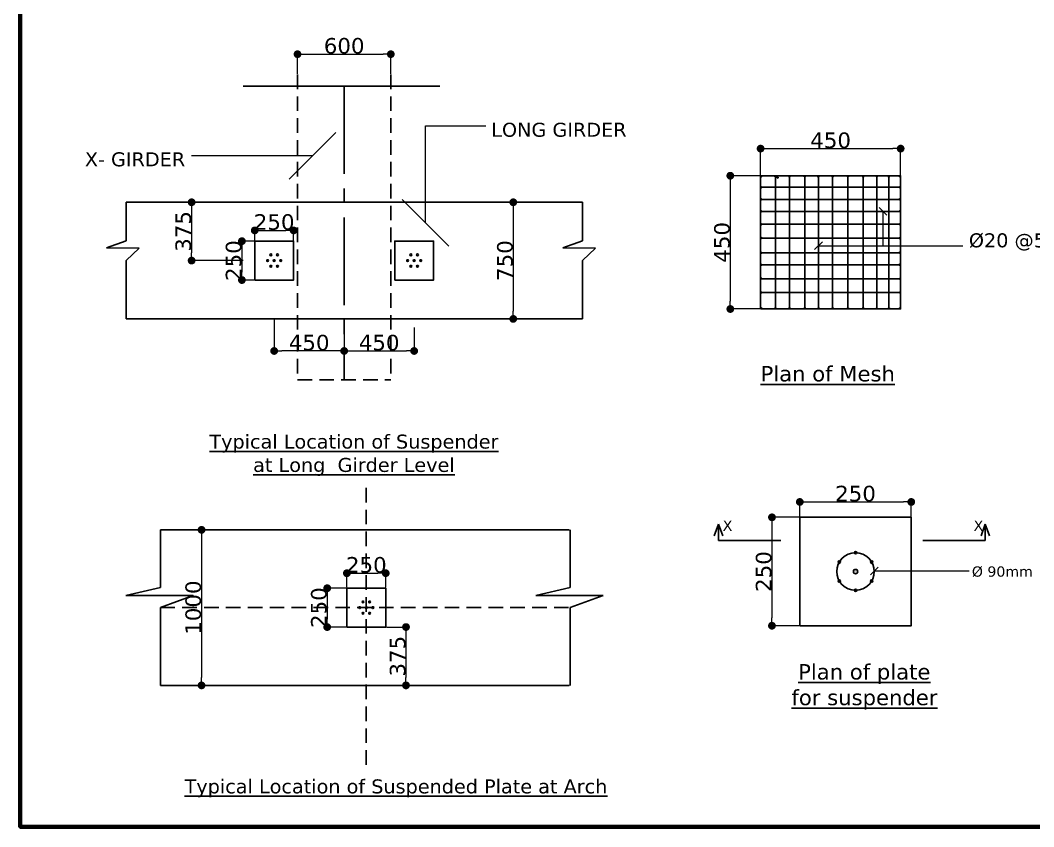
# Model space of a CAD drawing. Header units: millimetres. Extents: x 1231188 to 3899118, y -5478610 to -489530.
# Drawn here: x 2712383 to 2718900, y -2850414 to -2845229 of the extents above; entities that cross this region are included whole.
import ezdxf

# ---------------------------------------------------------------- set-up
doc = ezdxf.new("R2010")
doc.units = ezdxf.units.MM
doc.header["$LTSCALE"] = 25
doc.header["$MEASUREMENT"] = 0
doc.header["$PDMODE"] = 3
doc.linetypes.add('CENTER2', pattern=[1.125, 0.75, -0.125, 0.125, -0.125])
doc.linetypes.add('DASHED2', pattern=[0.375, 0.25, -0.125])
doc.layers.get('0').update_dxf_attribs({"lineweight": 13})
doc.layers.get('Defpoints').update_dxf_attribs({"color": 230, "lineweight": 9})
doc.layers.add('Boundary', color=241, linetype='Continuous', lineweight=80)
doc.styles.add('swis lt cn bt', font='verdana.ttf')
doc.dimstyles.new('meter', dxfattribs={"dimtxt": 150, "dimasz": 5, "dimexe": 3, "dimexo": 4, "dimgap": 1, "dimtad": 1, "dimdec": 0, "dimzin": 0, "dimdsep": 46, "dimtxsty": 'swis lt cn bt', "dimblk": 'OBLIQUE', "dimcen": 3, "dimdle": 3, "dimclrd": 8, "dimclre": 8, "dimclrt": 7, "dimadec": 0, "dimazin": 0, "dimtfac": 1, "dimtdec": 0, "dimtofl": 0, "dimtmove": 1, "dimatfit": 2, "dimldrblk": 'OBLIQUE', "dimfxl": 1, "dimtolj": 1, "dimtzin": 0, "dimlwd": 9, "dimlwe": 9, "dimarcsym": 0})

# ---------------------------------------------------------------- blocks, each defined once
blk = doc.blocks.new('_Dot')
at = {"color": 0, "lineweight": -2}
blk.add_line((-0.5, 0), (-1, 0), dxfattribs=at)
at = {"color": 0, "const_width": 0.5}
blk.add_lwpolyline([(-0.25, 0, 1), (0.25, 0, 1)], format="xyb", close=True, dxfattribs=at)
blk = doc.blocks.new('*D846')
at = {"color": 5, "linetype": 'DASHED2', "lineweight": 9, "ltscale": 100, "transparency": 16777216}
for p, q in [((2713815.7, -2846399.4), (2713482.2, -2846399.4)), ((2713815.7, -2846774.4), (2713482.2, -2846774.4))]:
    blk.add_line(p, q, dxfattribs=at)
at = {"color": 8, "lineweight": 9, "ltscale": 100, "transparency": 16777216}
blk.add_line((2713485.2, -2846449.4), (2713485.2, -2846724.4), dxfattribs=at)
at = {"layer": 'Defpoints', "color": 0, "lineweight": -2, "ltscale": 100, "transparency": 16777216}
for p in [(2713819.7, -2846399.4), (2713485.2, -2846774.4), (2713819.7, -2846774.4)]:
    blk.add_point(p, dxfattribs=at)
at = {"color": 8, "lineweight": 9, "ltscale": 100, "transparency": 16777216, "xscale": 50, "yscale": 50, "zscale": 50}
for p, rotation in [((2713485.2, -2846399.4), 90), ((2713485.2, -2846774.4), 270)]:
    blk.add_blockref('_Dot', p, dxfattribs=dict(at, rotation=rotation))
at = {"color": 7, "lineweight": -2, "ltscale": 100, "transparency": 16777216, "insert": (2713432.1, -2846586.9), "char_height": 100, "attachment_point": 5, "rotation": 90, "style": 'swis lt cn bt'}
blk.add_mtext('\\A1;375', dxfattribs=at)
blk = doc.blocks.new('_Oblique')
at = {"color": 0, "linetype": 'ByBlock', "lineweight": -2}
blk.add_line((-0.5, -0.5), (0.5, 0.5), dxfattribs=at)
blk = doc.blocks.new('*D862')
at = {"color": 5, "linetype": 'DASHED2', "lineweight": 9, "ltscale": 100, "transparency": 16777216}
for p, q in [((2713891, -2846645.4), (2713891, -2846577.3)), ((2714141, -2846645.4), (2714141, -2846577.3))]:
    blk.add_line(p, q, dxfattribs=at)
at = {"color": 8, "lineweight": 9, "ltscale": 100, "transparency": 16777216}
blk.add_line((2713941, -2846580.3), (2714091, -2846580.3), dxfattribs=at)
at = {"layer": 'Defpoints', "color": 0, "lineweight": -2, "ltscale": 100, "transparency": 16777216}
for p in [(2714141, -2846580.3), (2713891, -2846649.4), (2714141, -2846649.4)]:
    blk.add_point(p, dxfattribs=at)
at = {"color": 8, "lineweight": 9, "ltscale": 100, "transparency": 16777216, "xscale": 50, "yscale": 50, "zscale": 50, "rotation": 180}
blk.add_blockref('_Dot', (2713891, -2846580.3), dxfattribs=at)
at = {"color": 8, "lineweight": 9, "ltscale": 100, "transparency": 16777216, "xscale": 50, "yscale": 50, "zscale": 50}
blk.add_blockref('_Dot', (2714141, -2846580.3), dxfattribs=at)
at = {"color": 7, "lineweight": -2, "ltscale": 100, "transparency": 16777216, "insert": (2714016, -2846527.2), "char_height": 100, "attachment_point": 5, "style": 'swis lt cn bt'}
blk.add_mtext('\\A1;250', dxfattribs=at)
blk = doc.blocks.new('*D863')
at = {"color": 5, "linetype": 'DASHED2', "lineweight": 9, "ltscale": 100, "transparency": 16777216}
for p, q in [((2713887, -2846649.4), (2713805.5, -2846649.4)), ((2713887, -2846899.4), (2713805.5, -2846899.4))]:
    blk.add_line(p, q, dxfattribs=at)
at = {"color": 8, "lineweight": 9, "ltscale": 100, "transparency": 16777216}
blk.add_line((2713808.5, -2846699.4), (2713808.5, -2846849.4), dxfattribs=at)
at = {"layer": 'Defpoints', "color": 0, "lineweight": -2, "ltscale": 100, "transparency": 16777216}
for p in [(2713891, -2846649.4), (2713808.5, -2846899.4), (2713891, -2846899.4)]:
    blk.add_point(p, dxfattribs=at)
at = {"color": 8, "lineweight": 9, "ltscale": 100, "transparency": 16777216, "xscale": 50, "yscale": 50, "zscale": 50}
for p, rotation in [((2713808.5, -2846649.4), 90), ((2713808.5, -2846899.4), 270)]:
    blk.add_blockref('_Dot', p, dxfattribs=dict(at, rotation=rotation))
at = {"color": 7, "lineweight": -2, "ltscale": 100, "transparency": 16777216, "insert": (2713755.5, -2846774.4), "char_height": 100, "attachment_point": 5, "rotation": 90, "style": 'swis lt cn bt'}
blk.add_mtext('\\A1;250', dxfattribs=at)
blk = doc.blocks.new('*D864')
at = {"color": 5, "linetype": 'DASHED2', "lineweight": 9, "ltscale": 100, "transparency": 16777216}
for p, q in [((2714466, -2847205.6), (2714466, -2847358.6)), ((2714916, -2847205.6), (2714916, -2847358.6))]:
    blk.add_line(p, q, dxfattribs=at)
at = {"color": 8, "lineweight": 9, "ltscale": 100, "transparency": 16777216}
blk.add_line((2714516, -2847355.6), (2714866, -2847355.6), dxfattribs=at)
at = {"layer": 'Defpoints', "color": 0, "lineweight": -2, "ltscale": 100, "transparency": 16777216}
for p in [(2714466, -2847149.4), (2714916, -2847149.4), (2714916, -2847355.6)]:
    blk.add_point(p, dxfattribs=at)
at = {"color": 8, "lineweight": 9, "ltscale": 100, "transparency": 16777216, "xscale": 50, "yscale": 50, "zscale": 50, "rotation": 180}
blk.add_blockref('_Dot', (2714466, -2847355.6), dxfattribs=at)
at = {"color": 8, "lineweight": 9, "ltscale": 100, "transparency": 16777216, "xscale": 50, "yscale": 50, "zscale": 50}
blk.add_blockref('_Dot', (2714916, -2847355.6), dxfattribs=at)
at = {"color": 7, "lineweight": -2, "ltscale": 100, "transparency": 16777216, "insert": (2714691, -2847302.5), "char_height": 100, "attachment_point": 5, "style": 'swis lt cn bt'}
blk.add_mtext('\\A1;450', dxfattribs=at)
blk = doc.blocks.new('*D847')
at = {"color": 5, "linetype": 'DASHED2', "lineweight": 9, "ltscale": 100, "transparency": 16777216}
for p, q in [((2714166, -2845573.9), (2714166, -2845444.3)), ((2714766, -2845573.9), (2714766, -2845444.3))]:
    blk.add_line(p, q, dxfattribs=at)
at = {"color": 8, "lineweight": 9, "ltscale": 100, "transparency": 16777216}
blk.add_line((2714216, -2845447.3), (2714716, -2845447.3), dxfattribs=at)
at = {"layer": 'Defpoints', "color": 0, "lineweight": -2, "ltscale": 100, "transparency": 16777216}
for p in [(2714766, -2845447.3), (2714166, -2845577.9), (2714766, -2845577.9)]:
    blk.add_point(p, dxfattribs=at)
at = {"color": 8, "lineweight": 9, "ltscale": 100, "transparency": 16777216, "xscale": 50, "yscale": 50, "zscale": 50, "rotation": 180}
blk.add_blockref('_Dot', (2714166, -2845447.3), dxfattribs=at)
at = {"color": 8, "lineweight": 9, "ltscale": 100, "transparency": 16777216, "xscale": 50, "yscale": 50, "zscale": 50}
blk.add_blockref('_Dot', (2714766, -2845447.3), dxfattribs=at)
at = {"color": 7, "lineweight": -2, "ltscale": 100, "transparency": 16777216, "insert": (2714466, -2845394.3), "char_height": 100, "attachment_point": 5, "style": 'swis lt cn bt'}
blk.add_mtext('\\A1;600', dxfattribs=at)
blk = doc.blocks.new('*D865')
at = {"color": 5, "linetype": 'DASHED2', "lineweight": 9, "ltscale": 100, "transparency": 16777216}
for p, q in [((2715995.5, -2846399.4), (2715550.3, -2846399.4)), ((2715995.5, -2847149.4), (2715550.3, -2847149.4))]:
    blk.add_line(p, q, dxfattribs=at)
at = {"color": 8, "lineweight": 9, "ltscale": 100, "transparency": 16777216}
blk.add_line((2715553.3, -2846449.4), (2715553.3, -2847099.4), dxfattribs=at)
at = {"layer": 'Defpoints', "color": 0, "lineweight": -2, "ltscale": 100, "transparency": 16777216}
for p in [(2715999.5, -2846399.4), (2715553.3, -2847149.4), (2715999.5, -2847149.4)]:
    blk.add_point(p, dxfattribs=at)
at = {"color": 8, "lineweight": 9, "ltscale": 100, "transparency": 16777216, "xscale": 50, "yscale": 50, "zscale": 50}
for p, rotation in [((2715553.3, -2846399.4), 90), ((2715553.3, -2847149.4), 270)]:
    blk.add_blockref('_Dot', p, dxfattribs=dict(at, rotation=rotation))
at = {"color": 7, "lineweight": -2, "ltscale": 100, "transparency": 16777216, "insert": (2715500.2, -2846774.4), "char_height": 100, "attachment_point": 5, "rotation": 90, "style": 'swis lt cn bt'}
blk.add_mtext('\\A1;750', dxfattribs=at)
blk = doc.blocks.new('*D848')
at = {"color": 5, "linetype": 'DASHED2', "lineweight": 9, "ltscale": 100, "transparency": 16777216}
for p, q in [((2714016, -2847153.4), (2714016, -2847358.6)), ((2714466, -2847153.4), (2714466, -2847358.6))]:
    blk.add_line(p, q, dxfattribs=at)
at = {"color": 8, "lineweight": 9, "ltscale": 100, "transparency": 16777216}
blk.add_line((2714416, -2847355.6), (2714066, -2847355.6), dxfattribs=at)
at = {"layer": 'Defpoints', "color": 0, "lineweight": -2, "ltscale": 100, "transparency": 16777216}
for p in [(2714016, -2847149.4), (2714466, -2847149.4), (2714016, -2847355.6)]:
    blk.add_point(p, dxfattribs=at)
at = {"color": 8, "lineweight": 9, "ltscale": 100, "transparency": 16777216, "xscale": 50, "yscale": 50, "zscale": 50, "rotation": 180}
blk.add_blockref('_Dot', (2714016, -2847355.6), dxfattribs=at)
at = {"color": 8, "lineweight": 9, "ltscale": 100, "transparency": 16777216, "xscale": 50, "yscale": 50, "zscale": 50}
blk.add_blockref('_Dot', (2714466, -2847355.6), dxfattribs=at)
at = {"color": 7, "lineweight": -2, "ltscale": 100, "transparency": 16777216, "insert": (2714241, -2847302.5), "char_height": 100, "attachment_point": 5, "style": 'swis lt cn bt'}
blk.add_mtext('\\A1;450', dxfattribs=at)
blk = doc.blocks.new('*D866')
at = {"color": 5, "linetype": 'DASHED2', "lineweight": 9, "ltscale": 100, "transparency": 16777216}
for p, q in [((2714483.4, -2848876.6), (2714483.4, -2848781.4)), ((2714733.4, -2848876.6), (2714733.4, -2848781.4))]:
    blk.add_line(p, q, dxfattribs=at)
at = {"color": 8, "lineweight": 9, "ltscale": 100, "transparency": 16777216}
blk.add_line((2714533.4, -2848784.4), (2714683.4, -2848784.4), dxfattribs=at)
at = {"layer": 'Defpoints', "color": 0, "lineweight": -2, "ltscale": 100, "transparency": 16777216}
for p in [(2714733.4, -2848784.4), (2714483.4, -2848880.6), (2714733.4, -2848880.6)]:
    blk.add_point(p, dxfattribs=at)
at = {"color": 8, "lineweight": 9, "ltscale": 100, "transparency": 16777216, "xscale": 50, "yscale": 50, "zscale": 50, "rotation": 180}
blk.add_blockref('_Dot', (2714483.4, -2848784.4), dxfattribs=at)
at = {"color": 8, "lineweight": 9, "ltscale": 100, "transparency": 16777216, "xscale": 50, "yscale": 50, "zscale": 50}
blk.add_blockref('_Dot', (2714733.4, -2848784.4), dxfattribs=at)
at = {"color": 7, "lineweight": -2, "ltscale": 100, "transparency": 16777216, "insert": (2714608.4, -2848731.4), "char_height": 100, "attachment_point": 5, "style": 'swis lt cn bt'}
blk.add_mtext('\\A1;250', dxfattribs=at)
blk = doc.blocks.new('*D867')
at = {"color": 5, "linetype": 'DASHED2', "lineweight": 9, "ltscale": 100, "transparency": 16777216}
for p, q in [((2714479.4, -2848880.6), (2714353.9, -2848880.6)), ((2714479.4, -2849130.6), (2714353.9, -2849130.6))]:
    blk.add_line(p, q, dxfattribs=at)
at = {"color": 8, "lineweight": 9, "ltscale": 100, "transparency": 16777216}
blk.add_line((2714356.9, -2848930.6), (2714356.9, -2849080.6), dxfattribs=at)
at = {"layer": 'Defpoints', "color": 0, "lineweight": -2, "ltscale": 100, "transparency": 16777216}
for p in [(2714483.4, -2848880.6), (2714356.9, -2849130.6), (2714483.4, -2849130.6)]:
    blk.add_point(p, dxfattribs=at)
at = {"color": 8, "lineweight": 9, "ltscale": 100, "transparency": 16777216, "xscale": 50, "yscale": 50, "zscale": 50}
for p, rotation in [((2714356.9, -2848880.6), 90), ((2714356.9, -2849130.6), 270)]:
    blk.add_blockref('_Dot', p, dxfattribs=dict(at, rotation=rotation))
at = {"color": 7, "lineweight": -2, "ltscale": 100, "transparency": 16777216, "insert": (2714303.8, -2849005.6), "char_height": 100, "attachment_point": 5, "rotation": 90, "style": 'swis lt cn bt'}
blk.add_mtext('\\A1;250', dxfattribs=at)
blk = doc.blocks.new('*D868')
at = {"color": 5, "linetype": 'DASHED2', "lineweight": 9, "ltscale": 100, "transparency": 16777216}
for p, q in [((2714737.4, -2849130.6), (2714866.6, -2849130.6)), ((2714737.4, -2849505.6), (2714866.6, -2849505.6))]:
    blk.add_line(p, q, dxfattribs=at)
at = {"color": 8, "lineweight": 9, "ltscale": 100, "transparency": 16777216}
blk.add_line((2714863.6, -2849180.6), (2714863.6, -2849455.6), dxfattribs=at)
at = {"layer": 'Defpoints', "color": 0, "lineweight": -2, "ltscale": 100, "transparency": 16777216}
for p in [(2714733.4, -2849130.6), (2714733.4, -2849505.6), (2714863.6, -2849505.6)]:
    blk.add_point(p, dxfattribs=at)
at = {"color": 8, "lineweight": 9, "ltscale": 100, "transparency": 16777216, "xscale": 50, "yscale": 50, "zscale": 50}
for p, rotation in [((2714863.6, -2849130.6), 90), ((2714863.6, -2849505.6), 270)]:
    blk.add_blockref('_Dot', p, dxfattribs=dict(at, rotation=rotation))
at = {"color": 7, "lineweight": -2, "ltscale": 100, "transparency": 16777216, "insert": (2714810.5, -2849318.1), "char_height": 100, "attachment_point": 5, "rotation": 90, "style": 'swis lt cn bt'}
blk.add_mtext('\\A1;375', dxfattribs=at)
blk = doc.blocks.new('*D849')
at = {"color": 5, "linetype": 'DASHED2', "lineweight": 9, "ltscale": 100, "transparency": 16777216}
for p, q in [((2713288.3, -2848505.6), (2713552.1, -2848505.6)), ((2713422.9, -2849505.6), (2713552.1, -2849505.6))]:
    blk.add_line(p, q, dxfattribs=at)
at = {"color": 8, "lineweight": 9, "ltscale": 100, "transparency": 16777216}
blk.add_line((2713549.1, -2848555.6), (2713549.1, -2849455.6), dxfattribs=at)
at = {"layer": 'Defpoints', "color": 0, "lineweight": -2, "ltscale": 100, "transparency": 16777216}
for p in [(2713284.3, -2848505.6), (2713418.9, -2849505.6), (2713549.1, -2849505.6)]:
    blk.add_point(p, dxfattribs=at)
at = {"color": 8, "lineweight": 9, "ltscale": 100, "transparency": 16777216, "xscale": 50, "yscale": 50, "zscale": 50}
for p, rotation in [((2713549.1, -2848505.6), 90), ((2713549.1, -2849505.6), 270)]:
    blk.add_blockref('_Dot', p, dxfattribs=dict(at, rotation=rotation))
at = {"color": 7, "lineweight": -2, "ltscale": 100, "transparency": 16777216, "insert": (2713496.1, -2849005.6), "char_height": 100, "attachment_point": 5, "rotation": 90, "style": 'swis lt cn bt'}
blk.add_mtext('\\A1;1000', dxfattribs=at)
blk = doc.blocks.new('*D869')
at = {"color": 5, "linetype": 'DASHED2', "lineweight": 9, "ltscale": 100, "transparency": 16777216}
for p, q in [((2717143.5, -2846224.8), (2717143.5, -2846051.5)), ((2718044, -2846224.8), (2718044, -2846051.5))]:
    blk.add_line(p, q, dxfattribs=at)
at = {"color": 8, "lineweight": 9, "ltscale": 100, "transparency": 16777216}
blk.add_line((2717193.5, -2846054.5), (2717994, -2846054.5), dxfattribs=at)
at = {"layer": 'Defpoints', "color": 0, "lineweight": -2, "ltscale": 100, "transparency": 16777216}
for p in [(2718044, -2846054.5), (2717143.5, -2846228.8), (2718044, -2846228.8)]:
    blk.add_point(p, dxfattribs=at)
at = {"color": 8, "lineweight": 9, "ltscale": 100, "transparency": 16777216, "xscale": 50, "yscale": 50, "zscale": 50, "rotation": 180}
blk.add_blockref('_Dot', (2717143.5, -2846054.5), dxfattribs=at)
at = {"color": 8, "lineweight": 9, "ltscale": 100, "transparency": 16777216, "xscale": 50, "yscale": 50, "zscale": 50}
blk.add_blockref('_Dot', (2718044, -2846054.5), dxfattribs=at)
at = {"color": 7, "lineweight": -2, "ltscale": 100, "transparency": 16777216, "insert": (2717593.8, -2846001.5), "char_height": 100, "attachment_point": 5, "style": 'swis lt cn bt'}
blk.add_mtext('\\A1;450', dxfattribs=at)
blk = doc.blocks.new('*D870')
at = {"color": 5, "linetype": 'DASHED2', "lineweight": 9, "ltscale": 100, "transparency": 16777216}
for p, q in [((2717139.5, -2846228.8), (2716945.8, -2846228.8)), ((2717139.5, -2847085.6), (2716945.8, -2847085.6))]:
    blk.add_line(p, q, dxfattribs=at)
at = {"color": 8, "lineweight": 9, "ltscale": 100, "transparency": 16777216}
blk.add_line((2716948.8, -2846278.8), (2716948.8, -2847035.6), dxfattribs=at)
at = {"layer": 'Defpoints', "color": 0, "lineweight": -2, "ltscale": 100, "transparency": 16777216}
for p in [(2717143.5, -2846228.8), (2716948.8, -2847085.6), (2717143.5, -2847085.6)]:
    blk.add_point(p, dxfattribs=at)
at = {"color": 8, "lineweight": 9, "ltscale": 100, "transparency": 16777216, "xscale": 50, "yscale": 50, "zscale": 50}
for p, rotation in [((2716948.8, -2846228.8), 90), ((2716948.8, -2847085.6), 270)]:
    blk.add_blockref('_Dot', p, dxfattribs=dict(at, rotation=rotation))
at = {"color": 7, "lineweight": -2, "ltscale": 100, "transparency": 16777216, "insert": (2716895.7, -2846657.2), "char_height": 100, "attachment_point": 5, "rotation": 90, "style": 'swis lt cn bt'}
blk.add_mtext('\\A1;450', dxfattribs=at)
blk = doc.blocks.new('*D871')
at = {"color": 5, "linetype": 'DASHED2', "lineweight": 9, "ltscale": 100, "transparency": 16777216}
for p, q in [((2717395.5, -2848421), (2717395.5, -2848323.2)), ((2718112.3, -2848421), (2718112.3, -2848323.2))]:
    blk.add_line(p, q, dxfattribs=at)
at = {"color": 8, "lineweight": 9, "ltscale": 100, "transparency": 16777216}
blk.add_line((2717445.5, -2848326.2), (2718062.3, -2848326.2), dxfattribs=at)
at = {"layer": 'Defpoints', "color": 0, "lineweight": -2, "ltscale": 100, "transparency": 16777216}
for p in [(2718112.3, -2848326.2), (2717395.5, -2848425), (2718112.3, -2848425)]:
    blk.add_point(p, dxfattribs=at)
at = {"color": 8, "lineweight": 9, "ltscale": 100, "transparency": 16777216, "xscale": 50, "yscale": 50, "zscale": 50, "rotation": 180}
blk.add_blockref('_Dot', (2717395.5, -2848326.2), dxfattribs=at)
at = {"color": 8, "lineweight": 9, "ltscale": 100, "transparency": 16777216, "xscale": 50, "yscale": 50, "zscale": 50}
blk.add_blockref('_Dot', (2718112.3, -2848326.2), dxfattribs=at)
at = {"color": 7, "lineweight": -2, "ltscale": 100, "transparency": 16777216, "insert": (2717753.9, -2848273.1), "char_height": 100, "attachment_point": 5, "style": 'swis lt cn bt'}
blk.add_mtext('\\A1;250', dxfattribs=at)
blk = doc.blocks.new('*D872')
at = {"color": 5, "linetype": 'DASHED2', "lineweight": 9, "ltscale": 100, "transparency": 16777216}
for p, q in [((2717391.5, -2848425), (2717213.6, -2848425)), ((2717391.5, -2849122.2), (2717213.6, -2849122.2))]:
    blk.add_line(p, q, dxfattribs=at)
at = {"color": 8, "lineweight": 9, "ltscale": 100, "transparency": 16777216}
blk.add_line((2717216.6, -2848475), (2717216.6, -2849072.2), dxfattribs=at)
at = {"layer": 'Defpoints', "color": 0, "lineweight": -2, "ltscale": 100, "transparency": 16777216}
for p in [(2717395.5, -2848425), (2717216.6, -2849122.2), (2717395.5, -2849122.2)]:
    blk.add_point(p, dxfattribs=at)
at = {"color": 8, "lineweight": 9, "ltscale": 100, "transparency": 16777216, "xscale": 50, "yscale": 50, "zscale": 50}
for p, rotation in [((2717216.6, -2848425), 90), ((2717216.6, -2849122.2), 270)]:
    blk.add_blockref('_Dot', p, dxfattribs=dict(at, rotation=rotation))
at = {"color": 7, "lineweight": -2, "ltscale": 100, "transparency": 16777216, "insert": (2717163.5, -2848773.6), "char_height": 100, "attachment_point": 5, "rotation": 90, "style": 'swis lt cn bt'}
blk.add_mtext('\\A1;250', dxfattribs=at)

msp = doc.modelspace()

# ---------------------------------------------------------------- hatches: boundary and pattern name
at = {"lineweight": -2, "ltscale": 100}
h = msp.add_hatch(color=4, dxfattribs=at)
edge = h.paths.add_edge_path()
edge.add_arc((2717147.22168, -2846232.88201), 3.80642, 0, 360)
h = msp.add_hatch(color=4, dxfattribs=at)
edge = h.paths.add_edge_path()
edge.add_arc((2717238.70177, -2846232.90976), 3.80642, 0, 360)
h = msp.add_hatch(color=4, dxfattribs=at)
edge = h.paths.add_edge_path()
edge.add_arc((2717329.65531, -2846233.64774), 3.80642, 0, 360)
h = msp.add_hatch(color=4, dxfattribs=at)
edge = h.paths.add_edge_path()
edge.add_arc((2717427.42301, -2846232.89866), 3.80642, 0, 360)
h = msp.add_hatch(color=4, dxfattribs=at)
edge = h.paths.add_edge_path()
edge.add_arc((2717515.18629, -2846233.44798), 3.80642, 0, 360)
h = msp.add_hatch(color=4, dxfattribs=at)
edge = h.paths.add_edge_path()
edge.add_arc((2717606.63541, -2846233.73652), 3.80642, 0, 360)
h = msp.add_hatch(color=4, dxfattribs=at)
edge = h.paths.add_edge_path()
edge.add_arc((2717705.16196, -2846232.57683), 3.80642, 0, 360)
h = msp.add_hatch(color=4, dxfattribs=at)
edge = h.paths.add_edge_path()
edge.add_arc((2717803.45621, -2846232.70445), 3.80642, 0, 360)
h = msp.add_hatch(color=4, dxfattribs=at)
edge = h.paths.add_edge_path()
edge.add_arc((2717891.17302, -2846232.75994), 3.80642, 0, 360)
h = msp.add_hatch(color=4, dxfattribs=at)
edge = h.paths.add_edge_path()
edge.add_arc((2717968.56019, -2846232.70445), 3.80642, 0, 360)
h = msp.add_hatch(color=4, dxfattribs=at)
edge = h.paths.add_edge_path()
edge.add_arc((2718040.0779, -2846232.59903), 3.80642, 0, 360)
h = msp.add_hatch(color=4, dxfattribs=at)
edge = h.paths.add_edge_path()
edge.add_arc((2717147.46947, -2846303.47838), 3.80642, 0, 360)
h = msp.add_hatch(color=4, dxfattribs=at)
edge = h.paths.add_edge_path()
edge.add_arc((2717252.99602, -2846240.13419), 3.80642, 0, 360)
h = msp.add_hatch(color=4, dxfattribs=at)
edge = h.paths.add_edge_path()
edge.add_arc((2718039.75267, -2846303.28417), 3.80642, 0, 360)
h = msp.add_hatch(color=4, dxfattribs=at)
edge = h.paths.add_edge_path()
edge.add_arc((2717147.53141, -2846380.47797), 3.80642, 0, 360)
h = msp.add_hatch(color=4, dxfattribs=at)
edge = h.paths.add_edge_path()
edge.add_arc((2718039.17967, -2846380.63888), 3.80642, 0, 360)
h = msp.add_hatch(color=4, dxfattribs=at)
edge = h.paths.add_edge_path()
edge.add_arc((2717147.28363, -2846457.6995), 3.80642, 0, 360)
h = msp.add_hatch(color=4, dxfattribs=at)
edge = h.paths.add_edge_path()
edge.add_arc((2718040.55798, -2846456.92268), 3.80642, 0, 360)
h = msp.add_hatch(color=4, dxfattribs=at)
edge = h.paths.add_edge_path()
edge.add_arc((2717147.71725, -2846541.39639), 3.80642, 0, 360)
h = msp.add_hatch(color=4, dxfattribs=at)
edge = h.paths.add_edge_path()
edge.add_arc((2718039.75267, -2846540.98024), 3.80642, 0, 360)
h = msp.add_hatch(color=4, dxfattribs=at)
edge = h.paths.add_edge_path()
edge.add_arc((2717147.65531, -2846629.56556), 3.80642, 0, 360)
h = msp.add_hatch(color=4, dxfattribs=at)
edge = h.paths.add_edge_path()
edge.add_arc((2718040.01595, -2846629.95952), 3.80642, 0, 360)
h = msp.add_hatch(color=4, dxfattribs=at)
edge = h.paths.add_edge_path()
edge.add_arc((2717147.53141, -2846724.26001), 3.80642, 0, 360)
h = msp.add_hatch(color=4, dxfattribs=at)
edge = h.paths.add_edge_path()
edge.add_arc((2718039.33453, -2846723.82721), 3.80642, 0, 360)
h = msp.add_hatch(color=4, dxfattribs=at)
edge = h.paths.add_edge_path()
edge.add_arc((2717147.57787, -2846801.88661), 3.80642, 0, 360)
h = msp.add_hatch(color=4, dxfattribs=at)
edge = h.paths.add_edge_path()
edge.add_arc((2718039.33453, -2846801.15972), 3.80642, 0, 360)
h = msp.add_hatch(color=4, dxfattribs=at)
edge = h.paths.add_edge_path()
edge.add_arc((2717147.50044, -2846890.02802), 3.80642, 0, 360)
h = msp.add_hatch(color=4, dxfattribs=at)
edge = h.paths.add_edge_path()
edge.add_arc((2718039.62878, -2846891.75367), 3.80642, 0, 360)
h = msp.add_hatch(color=4, dxfattribs=at)
edge = h.paths.add_edge_path()
edge.add_arc((2717147.53141, -2846979.71198), 3.80642, 0, 360)
h = msp.add_hatch(color=4, dxfattribs=at)
edge = h.paths.add_edge_path()
edge.add_arc((2718039.59781, -2846979.69534), 3.80642, 0, 360)
h = msp.add_hatch(color=4, dxfattribs=at)
edge = h.paths.add_edge_path()
edge.add_arc((2717147.26814, -2847081.87502), 3.80642, 0, 360)
h = msp.add_hatch(color=4, dxfattribs=at)
edge = h.paths.add_edge_path()
edge.add_arc((2717238.26814, -2847081.52545), 3.80642, 0, 360)
h = msp.add_hatch(color=4, dxfattribs=at)
edge = h.paths.add_edge_path()
edge.add_arc((2717329.81018, -2847081.50325), 3.80642, 0, 360)
h = msp.add_hatch(color=4, dxfattribs=at)
edge = h.paths.add_edge_path()
edge.add_arc((2717428.01151, -2847081.50325), 3.80642, 0, 360)
h = msp.add_hatch(color=4, dxfattribs=at)
edge = h.paths.add_edge_path()
edge.add_arc((2717516.78142, -2847081.43112), 3.80642, 0, 360)
h = msp.add_hatch(color=4, dxfattribs=at)
edge = h.paths.add_edge_path()
edge.add_arc((2717606.8832, -2847080.64875), 3.80642, 0, 360)
h = msp.add_hatch(color=4, dxfattribs=at)
edge = h.paths.add_edge_path()
edge.add_arc((2717705.99824, -2847081.43112), 3.80642, 0, 360)
h = msp.add_hatch(color=4, dxfattribs=at)
edge = h.paths.add_edge_path()
edge.add_arc((2717803.56462, -2847081.49216), 3.80642, 0, 360)
h = msp.add_hatch(color=4, dxfattribs=at)
edge = h.paths.add_edge_path()
edge.add_arc((2717890.90975, -2847082.06367), 3.80642, 0, 360)
h = msp.add_hatch(color=4, dxfattribs=at)
edge = h.paths.add_edge_path()
edge.add_arc((2717969.14869, -2847081.34234), 3.80642, 0, 360)
h = msp.add_hatch(color=4, dxfattribs=at)
edge = h.paths.add_edge_path()
edge.add_arc((2718040.09338, -2847081.82508), 3.80642, 0, 360)
h = msp.add_hatch(color=4, dxfattribs=at)
edge = h.paths.add_edge_path()
edge.add_arc((2717753.87849, -2848773.56773), 13.99841, -180, 180)
edge = h.paths.add_edge_path()
edge.add_arc((2717753.87849, -2848653.06456), 7.56753, -180, 180)
h = msp.add_hatch(color=4, dxfattribs=at)
edge = h.paths.add_edge_path()
edge.add_arc((2717753.87849, -2848773.56773), 13.99841, -120, 240)
edge = h.paths.add_edge_path()
edge.add_arc((2717649.51968, -2848713.31614), 7.56753, -120, 240)
h = msp.add_hatch(color=4, dxfattribs=at)
edge = h.paths.add_edge_path()
edge.add_arc((2717753.87849, -2848773.56773), 13.99841, 120, 480)
edge = h.paths.add_edge_path()
edge.add_arc((2717858.2373, -2848713.31614), 7.56753, 120, 480)
h = msp.add_hatch(color=4, dxfattribs=at)
edge = h.paths.add_edge_path()
edge.add_arc((2717753.87849, -2848773.56773), 13.99841, -60, 300)
edge = h.paths.add_edge_path()
edge.add_arc((2717649.51968, -2848833.81931), 7.56753, -60, 300)
h = msp.add_hatch(color=4, dxfattribs=at)
edge = h.paths.add_edge_path()
edge.add_arc((2717753.87849, -2848773.56773), 13.99841, 0, 360)
edge = h.paths.add_edge_path()
edge.add_arc((2717753.87849, -2848894.0709), 7.56753, 0, 360)
h = msp.add_hatch(color=4, dxfattribs=at)
edge = h.paths.add_edge_path()
edge.add_arc((2717753.87849, -2848773.56773), 13.99841, 60, 420)
edge = h.paths.add_edge_path()
edge.add_arc((2717858.2373, -2848833.81931), 7.56753, 60, 420)

# ---------------------------------------------------------------- linework, layer by layer
at = {"color": 2, "linetype": 'DASHED2', "lineweight": -2, "ltscale": 15}
for p, q in [((2714165.98115, -2845577.85388), (2714165.98115, -2847541.76595)), ((2714765.98115, -2845577.85388), (2714765.98115, -2847541.76595)), ((2714165.98115, -2847541.76595), (2714765.98115, -2847541.76595)), ((2714608.38189, -2848235.30445), (2714608.38189, -2850059.5667)), ((2713284.25484, -2849005.56424), (2715913.16649, -2849005.56424))]:
    msp.add_line(p, q, dxfattribs=at)
at = {"color": 1, "lineweight": -2, "ltscale": 100}
for p, q in [((2713817.14599, -2845653.73004), (2715081.42276, -2845653.73004)), ((2713064.51657, -2846399.35508), (2713064.51657, -2846646.495)), ((2715999.48741, -2846399.35508), (2715999.48741, -2846646.495)), ((2713064.51657, -2846646.495), (2712937.34681, -2846693.08733)), ((2715999.48741, -2846646.495), (2715872.31765, -2846693.08733)), ((2712937.34681, -2846693.08733), (2713148.09725, -2846694.69416)), ((2713148.09725, -2846694.69416), (2713064.51657, -2846774.35508)), ((2715872.31765, -2846693.08733), (2716083.06809, -2846694.69416)), ((2716083.06809, -2846694.69416), (2715999.48741, -2846774.35508)), ((2713064.51657, -2846774.35508), (2713064.51657, -2847149.35508)), ((2715999.48741, -2846774.35508), (2715999.48741, -2847149.35508))]:
    msp.add_line(p, q, dxfattribs=at)
at = {"color": 2, "linetype": 'CENTER2', "lineweight": -2, "ltscale": 30}
msp.add_line((2714465.98115, -2845653.73004), (2714465.98115, -2847541.76595), dxfattribs=at)
at = {"color": 4, "lineweight": -2, "ltscale": 100}
for p, q in [((2717143.52908, -2846228.79728), (2717143.52908, -2847085.6349)), ((2717143.52908, -2846228.79728), (2718044, -2846228.79728)), ((2717238.37807, -2846228.79728), (2717238.37807, -2847085.6349)), ((2717329.57151, -2846228.79728), (2717329.57151, -2847085.6349)), ((2717428.0583, -2846228.79728), (2717428.0583, -2847085.6349)), ((2717515.5962, -2846228.79728), (2717515.5962, -2847085.6349)), ((2717606.80738, -2846228.79728), (2717606.80738, -2847085.6349)), ((2717705.29417, -2846228.79728), (2717705.29417, -2847085.6349)), ((2717803.78096, -2846228.79728), (2717803.78096, -2847085.6349)), ((2717891.3366, -2846228.79728), (2717891.3366, -2847085.6349)), ((2717969.07906, -2846228.79728), (2717969.07906, -2847085.6349)), ((2717143.52908, -2846303.29992), (2718044, -2846303.29992)), ((2713064.51657, -2846399.35508), (2715999.48741, -2846399.35508)), ((2717143.52908, -2846380.67636), (2718044, -2846380.67636)), ((2717143.52908, -2846458.05281), (2718044, -2846458.05281)), ((2717143.52908, -2846541.15778), (2718044, -2846541.15778)), ((2717143.52908, -2846629.99128), (2718044, -2846629.99128)), ((2717143.52908, -2846724.55966), (2718044, -2846724.55966)), ((2717143.52908, -2846801.92975), (2718044, -2846801.92975)), ((2717143.52908, -2846890.76961), (2718044, -2846890.76961)), ((2717143.52908, -2846979.60311), (2718044, -2846979.60311)), ((2713064.51657, -2847149.35508), (2715999.48741, -2847149.35508)), ((2713284.25484, -2848505.56424), (2715913.16649, -2848505.56424)), ((2713284.25484, -2848505.56424), (2713284.25484, -2848876.05447)), ((2715919.15152, -2848505.56424), (2715919.15152, -2848876.05447)), ((2716872.97183, -2848469.0307), (2716845.92789, -2848543.16458)), ((2716845.92789, -2848543.16458), (2716872.97183, -2848469.0307)), ((2716872.97183, -2848574.35676), (2716872.97183, -2848469.0307)), ((2716872.97183, -2848469.0307), (2716872.97183, -2848574.35676)), ((2716872.97183, -2848574.35676), (2716872.97183, -2848469.0307)), ((2716900.01577, -2848543.16458), (2716872.97183, -2848469.0307)), ((2718560.85807, -2848543.16458), (2718587.90201, -2848469.0307)), ((2718587.90201, -2848469.0307), (2718587.90201, -2848574.35676)), ((2718587.90201, -2848574.35676), (2718587.90201, -2848469.0307)), ((2718614.94595, -2848543.16458), (2718587.90201, -2848469.0307)), ((2717273.44929, -2848574.35676), (2716872.97183, -2848574.35676)), ((2718187.42456, -2848574.35676), (2718587.90201, -2848574.35676)), ((2713284.25484, -2848876.05447), (2713062.72813, -2848928.30539)), ((2715919.15152, -2848876.05447), (2715697.6248, -2848928.30539)), ((2713062.72813, -2848928.30539), (2713495.53764, -2848928.30539)), ((2713495.53764, -2848928.30539), (2713284.25484, -2849005.56424)), ((2715697.6248, -2848928.30539), (2716130.43431, -2848928.30539)), ((2716130.43431, -2848928.30539), (2715919.15152, -2849005.56424)), ((2713284.25484, -2849005.56424), (2713284.25484, -2849505.56424)), ((2715919.15152, -2849005.56424), (2715919.15152, -2849505.56424)), ((2713284.25484, -2849505.56424), (2715913.16649, -2849505.56424))]:
    msp.add_line(p, q, dxfattribs=at)
for points in [[(2717143.52908, -2847085.6349), (2718044, -2847085.6349), (2718044, -2846228.79728), (2717143.52908, -2846228.79728)], [(2713890.98115, -2846899.35508), (2714140.98115, -2846899.35508), (2714140.98115, -2846649.35508), (2713890.98115, -2846649.35508)], [(2714790.98115, -2846899.35508), (2715040.98115, -2846899.35508), (2715040.98115, -2846649.35508), (2714790.98115, -2846649.35508)], [(2714483.38189, -2849130.56424), (2714733.38189, -2849130.56424), (2714733.38189, -2848880.56424), (2714483.38189, -2848880.56424)]]:
    msp.add_lwpolyline(points, close=True, dxfattribs=at)
at = {"color": 1, "lineweight": -2, "ltscale": 100}
msp.add_lwpolyline([(2717395.48418, -2849122.18453), (2718112.2728, -2849122.18453), (2718112.2728, -2848424.95092), (2717395.48418, -2848424.95092)], close=True, dxfattribs=at)
at = {"color": 4, "lineweight": -2, "ltscale": 100}
for centre, radius in [((2717147.22168, -2846232.88201), 3.80642), ((2717238.70177, -2846232.90976), 3.80642), ((2717329.65531, -2846233.64774), 3.80642), ((2717427.42301, -2846232.89866), 3.80642), ((2717515.18629, -2846233.44798), 3.80642), ((2717606.63541, -2846233.73652), 3.80642), ((2717705.16196, -2846232.57683), 3.80642), ((2717803.45621, -2846232.70445), 3.80642), ((2717891.17302, -2846232.75994), 3.80642), ((2717968.56019, -2846232.70445), 3.80642), ((2718040.0779, -2846232.59903), 3.80642), ((2717147.46947, -2846303.47838), 3.80642), ((2717252.99602, -2846240.13419), 3.80642), ((2718039.75267, -2846303.28417), 3.80642), ((2717147.53141, -2846380.47797), 3.80642), ((2718039.17967, -2846380.63888), 3.80642), ((2717147.28363, -2846457.6995), 3.80642), ((2718040.55798, -2846456.92268), 3.80642), ((2717147.71725, -2846541.39639), 3.80642), ((2718039.75267, -2846540.98024), 3.80642), ((2717147.65531, -2846629.56556), 3.80642), ((2718040.01595, -2846629.95952), 3.80642), ((2713994.86417, -2846737.77939), 5.83059), ((2714037.09814, -2846737.77939), 5.83059), ((2714894.86417, -2846737.77939), 5.83059), ((2714937.09814, -2846737.77939), 5.83059), ((2717147.53141, -2846724.26001), 3.80642), ((2718039.33453, -2846723.82721), 3.80642), ((2713973.74718, -2846774.35508), 5.83059), ((2713994.86417, -2846810.93078), 5.83059), ((2714015.98115, -2846774.35508), 5.83059), ((2714037.09814, -2846810.93078), 5.83059), ((2714058.21513, -2846774.35508), 5.83059), ((2714873.74718, -2846774.35508), 5.83059), ((2714894.86417, -2846810.93078), 5.83059), ((2714915.98115, -2846774.35508), 5.83059), ((2714937.09814, -2846810.93078), 5.83059), ((2714958.21513, -2846774.35508), 5.83059), ((2717147.57787, -2846801.88661), 3.80642), ((2718039.33453, -2846801.15972), 3.80642), ((2717147.50044, -2846890.02802), 3.80642), ((2718039.62878, -2846891.75367), 3.80642), ((2717147.53141, -2846979.71198), 3.80642), ((2718039.59781, -2846979.69534), 3.80642), ((2717147.26814, -2847081.87502), 3.80642), ((2717238.26814, -2847081.52545), 3.80642), ((2717329.81018, -2847081.50325), 3.80642), ((2717428.01151, -2847081.50325), 3.80642), ((2717516.78142, -2847081.43112), 3.80642), ((2717606.8832, -2847080.64875), 3.80642), ((2717705.99824, -2847081.43112), 3.80642), ((2717803.56462, -2847081.49216), 3.80642), ((2717890.90975, -2847082.06367), 3.80642), ((2717969.14869, -2847081.34234), 3.80642), ((2718040.09338, -2847081.82508), 3.80642), ((2717753.87849, -2848653.06456), 7.56753), ((2717753.87849, -2848773.56773), 120.50317), ((2717649.51968, -2848713.31614), 7.56753), ((2717858.2373, -2848713.31614), 7.56753), ((2717753.87849, -2848773.56773), 13.99841), ((2717649.51968, -2848833.81931), 7.56753), ((2717858.2373, -2848833.81931), 7.56753), ((2717753.87849, -2848894.0709), 7.56753), ((2714587.2649, -2848968.98855), 5.83059), ((2714629.49888, -2848968.98855), 5.83059), ((2714566.14792, -2849005.56424), 5.83059), ((2714587.2649, -2849042.13994), 5.83059), ((2714608.38189, -2849005.56424), 5.83059), ((2714629.49888, -2849042.13994), 5.83059), ((2714650.61586, -2849005.56424), 5.83059)]:
    msp.add_circle(centre, radius, dxfattribs=at)
at = {"layer": 'Boundary', "color": 1}
msp.add_lwpolyline([(2712383.46803, -2840482.38172), (2726784.81683, -2840482.38172), (2726784.81683, -2850414.34642), (2712383.46803, -2850414.34642)], close=True, dxfattribs=at)

# ---------------------------------------------------------------- texts
at = {"color": 4, "lineweight": -2, "ltscale": 100, "style": 'swis lt cn bt'}
for s, insert, char_height, width, attachment_point in [('LONG GIRDER', (2715411.79052, -2845980.03249), 90, 9952.7008056, 7), ('X- GIRDER', (2712798.60772, -2846170.00851), 90, 9952.7008056, 7), ('\\P%%C20 @50mm C/C', (2718482.77298, -2846710.51235), 90, 9952.7008056, 7), ('{\\LPlan of Mesh}', (2717143.40879, -2847553.17535), 99, 855.8872465, 7), ('{\\LTypical Location of Suspender at Long  Girder Level}', (2714528.69936, -2848158.79629), 90, 1975.2400189, 8), ('X', (2716899.85607, -2848512.13958), 66, 7298.6472575, 7), ('X', (2718513.26487, -2848512.13958), 66, 7298.6472575, 7), ('%%C 90mm ', (2718501.88725, -2848809.6952), 66, 7298.6472575, 7), ('{\\L Plan of plate \\Pfor suspender}', (2717341.91091, -2849661.14294), 99, 10947.9708862, 7), ('{\\LTypical Location of Suspended Plate at Arch}', (2713440.04855, -2850225.71602), 90, 2716.0108126, 7)]:
    msp.add_mtext(s, dxfattribs=dict(at, insert=insert, char_height=char_height, width=width, attachment_point=attachment_point))

# ---------------------------------------------------------------- dimensions: what is measured, and where the dimension line sits
at = {"color": 4, "lineweight": -2, "ltscale": 100}
for base, p1, p2, override, picture, middle in [((2714765.98115, -2845447.311), (2714165.98115, -2845577.85388), (2714765.98115, -2845577.85388), {"dimtxt": 100, "dimasz": 50, "dimpost": '', "dimblk": 'Dot', "dimclre": 5}, '*D847', (2714465.98115, -2845394.26264)), ((2714140.98115, -2846580.28545), (2713890.98115, -2846649.35508), (2714140.98115, -2846649.35508), {"dimtxt": 100, "dimasz": 50, "dimpost": '', "dimblk": 'Dot', "dimclre": 5}, '*D862', (2714015.98115, -2846527.20352)), ((2714915.98115, -2847355.59315), (2714465.98115, -2847149.35508), (2714915.98115, -2847149.35508), {"dimtxt": 100, "dimasz": 50, "dimpost": '', "dimblk": 'Dot', "dimclre": 5, "dimfxl": 150, "dimfxlon": 1}, '*D864', (2714690.98115, -2847302.54479)), ((2714733.38189, -2848784.43618), (2714483.38189, -2848880.56424), (2714733.38189, -2848880.56424), {"dimtxt": 100, "dimasz": 50, "dimpost": '', "dimblk": 'Dot', "dimclre": 5}, '*D866', (2714608.38189, -2848731.35425))]:
    dim = msp.add_linear_dim(base=base, p1=p1, p2=p2, dimstyle='meter', override=override, dxfattribs=at)
    dim.commit()
    dim.dimension.update_dxf_attribs({"geometry": picture, "text_midpoint": middle})
for base, p1, p2, text, picture, middle in [((2718044, -2846054.5), (2717143.52908, -2846228.79728), (2718044, -2846228.79728), '450', '*D869', (2717593.76454, -2846001.45165)), ((2718112.2728, -2848326.21807), (2717395.48418, -2848424.95092), (2718112.2728, -2848424.95092), '250', '*D871', (2717753.87849, -2848273.13614))]:
    dim = msp.add_linear_dim(base=base, p1=p1, p2=p2, text=text, dimstyle='meter', override={"dimtxt": 100, "dimasz": 50, "dimpost": '', "dimblk": 'Dot', "dimclre": 5}, dxfattribs=at)
    dim.commit()
    dim.dimension.update_dxf_attribs({"geometry": picture, "text_midpoint": middle})
for base, p1, p2, text, picture, middle in [((2716948.77367, -2847085.6349), (2717143.52908, -2846228.79728), (2717143.52908, -2847085.6349), '450', '*D870', (2716895.72532, -2846657.21609)), ((2717216.57538, -2849122.18453), (2717395.48418, -2848424.95092), (2717395.48418, -2849122.18453), '250', '*D872', (2717163.49345, -2848773.56773))]:
    dim = msp.add_linear_dim(base=base, p1=p1, p2=p2, angle=90, text=text, dimstyle='meter', override={"dimtxt": 100, "dimasz": 50, "dimpost": '', "dimblk": 'Dot', "dimclre": 5}, dxfattribs=at)
    dim.commit()
    dim.dimension.update_dxf_attribs({"geometry": picture, "text_midpoint": middle})
for base, p1, p2, angle, picture, middle in [((2713485.21083, -2846774.35508), (2713819.71739, -2846399.35508), (2713819.71739, -2846774.35508), 90, '*D846', (2713432.1289, -2846586.85508)), ((2715553.27208, -2847149.35508), (2715999.48741, -2846399.35508), (2715999.48741, -2847149.35508), 90, '*D865', (2715500.22372, -2846774.35508)), ((2713808.54756, -2846899.35508), (2713890.98115, -2846649.35508), (2713890.98115, -2846899.35508), 90, '*D863', (2713755.46562, -2846774.35508)), ((2714015.98115, -2847355.59315), (2714465.98115, -2847149.35508), (2714015.98115, -2847149.35508), 180, '*D848', (2714240.98115, -2847302.54479)), ((2713549.12058, -2849505.56424), (2713284.25484, -2848505.56424), (2713418.92606, -2849505.56424), 90, '*D849', (2713496.07223, -2849005.56424)), ((2714356.89777, -2849130.56424), (2714483.38189, -2848880.56424), (2714483.38189, -2849130.56424), 90, '*D867', (2714303.81584, -2849005.56424)), ((2714863.5764, -2849505.56424), (2714733.38189, -2849130.56424), (2714733.38189, -2849505.56424), 90, '*D868', (2714810.49447, -2849318.06424))]:
    dim = msp.add_linear_dim(base=base, p1=p1, p2=p2, angle=angle, dimstyle='meter', override={"dimtxt": 100, "dimasz": 50, "dimpost": '', "dimblk": 'Dot', "dimclre": 5}, dxfattribs=at)
    dim.commit()
    dim.dimension.update_dxf_attribs({"geometry": picture, "text_midpoint": middle})

# ---------------------------------------------------------------- leaders
at = {"color": 1, "lineweight": -2, "ltscale": 100}
for points in [[(2714989.80827, -2846531.82871), (2714989.80827, -2845907.12388), (2715377.80266, -2845907.12388)], [(2714261.99009, -2846100.93202), (2713483.53309, -2846100.93202)]]:
    msp.add_leader(points, dimstyle='meter', override={"dimtxt": 200, "dimasz": 300, "dimgap": 1, "dimtad": 0, "dimpost": '', "dimclre": 5, "dimfxl": 25, "dimfxlon": 1}, dxfattribs=at)
at = {"color": 4, "lineweight": -2, "ltscale": 100}
for points in [[(2717929.87954, -2846457.6904), (2717929.87954, -2846678.66787)], [(2717515.5962, -2846678.66787), (2718442.9336, -2846678.66787)], [(2717874.30743, -2848769.83242), (2718485.52886, -2848769.83242)]]:
    msp.add_leader(points, dimstyle='meter', override={"dimtxt": 100, "dimasz": 50, "dimgap": 1, "dimtad": 0, "dimpost": '', "dimclre": 5, "dimfxl": 25, "dimfxlon": 1}, dxfattribs=at)

doc.saveas('drawing.dxf')
